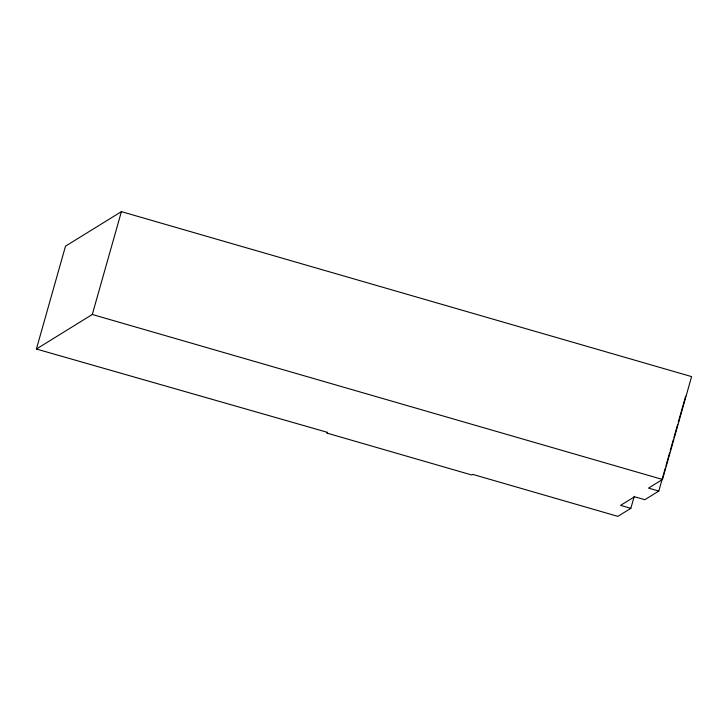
<?xml version="1.0" encoding="UTF-8"?>
<svg xmlns="http://www.w3.org/2000/svg" width="728" height="728" viewBox="0 0 728 728"><rect width="100%" height="100%" fill="white"/><g stroke="black" fill="none" stroke-linecap="round" stroke-linejoin="round"><path stroke-width="1.09" d="M634.252 496.314L630.848 508.344L617.863 516.37L472.745 474.383L471.753 474.993L326.635 433.005L327.627 432.396L36.4 349.031L65.502 246.173L121.403 211.63L691.6 376.613L662.498 479.461L648.521 488.106L658.795 491.072L665.274 468.168M36.4 349.031L92.292 314.478L121.403 211.63M665.893 465.993L669.596 452.898M670.215 450.723L673.3 439.812M673.919 437.637L677.622 424.542M678.241 422.367L685.649 396.187M658.795 491.072L644.826 499.708L634.552 496.742L620.575 505.378L630.848 508.344M92.292 314.478L662.498 479.461"/></g></svg>
